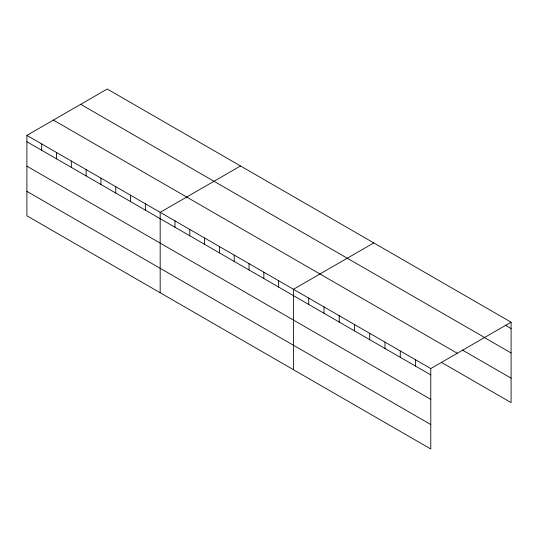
<?xml version="1.0" encoding="UTF-8"?>
<svg xmlns="http://www.w3.org/2000/svg" width="538" height="538" viewBox="0 0 538 538"><rect width="100%" height="100%" fill="white"/><g stroke="black" fill="none" stroke-linecap="round" stroke-linejoin="round"><path stroke-width="0.81" d="M26.9 135.394L430.777 368.57L430.777 448.981L26.9 215.805L26.9 135.394L107.223 89.019L511.1 322.195L511.1 402.606L441.348 362.336M240.506 165.973L160.176 212.342L160.176 292.753M373.782 242.92L293.459 289.289L293.459 369.7M430.777 368.57L511.1 322.195M505.29 325.181L511.1 328.536M80.72 104.325L484.59 337.501M484.22 337.461L511.1 352.982M462.424 350.056L511.1 378.16M53.41 120.095L457.28 353.271M26.9 141.736L430.777 374.912M26.9 166.181L430.777 399.357M26.9 191.36L430.777 424.536M415.518 359.761L415.518 366.102M400.259 350.958L400.259 357.293M385 342.148L385 348.483M369.747 333.338L369.747 339.68M354.488 324.528L354.488 330.87M339.229 315.719L339.229 322.06M323.97 306.909L323.97 313.25M308.718 298.099L308.718 304.441M278.65 280.742L278.65 287.084M263.842 272.194L263.842 278.536M249.033 263.64L249.033 269.982M234.225 255.093L234.225 261.434M219.417 246.545L219.417 252.887M204.608 237.991L204.608 244.333M189.8 229.444L189.8 235.785M174.984 220.896L174.984 227.238M145.368 203.794L145.368 210.136M130.559 195.247L130.559 201.589M115.751 186.693L115.751 193.034M100.942 178.145L100.942 184.487M86.134 169.598L86.134 175.939M71.325 161.044L71.325 167.385M56.517 152.496L56.517 158.838M41.708 143.949L41.708 150.29"/></g></svg>
